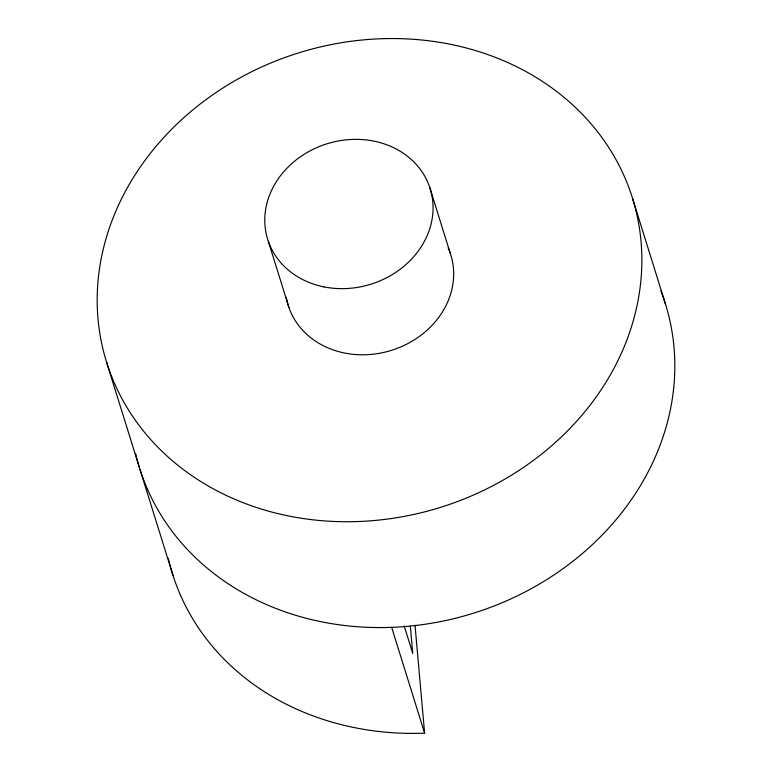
<?xml version="1.0" encoding="UTF-8"?>
<svg xmlns="http://www.w3.org/2000/svg" width="772" height="772" viewBox="0 0 772 772"><rect width="100%" height="100%" fill="white"/><g stroke="black" fill="none" stroke-linecap="round" stroke-linejoin="round"><path stroke-width="1.16" d="M632.644 198.694A275.45 238.065 -17.3 0 1 298.803 517.848A275.45 238.065 -17.3 0 1 177.106 123.887A275.45 238.065 -17.3 0 1 632.644 198.694L665.609 304.515M429.502 186.65L450.105 252.791M404.19 625.938L412.75 653.421L410.308 625.938M391.655 627.346L424.619 733.178A275.45 238.065 -17.3 0 1 168.296 558.243M268.328 241.346L288.931 307.488M106.401 361.595L139.356 467.417M140.079 469.733L173.044 575.555M415.018 625.252L424.619 733.178M660.88 290.919A275.45 238.065 -17.3 0 1 472.773 613.422A275.45 238.065 -17.3 0 1 135.602 453.579M448.175 247.908A85.113 73.562 -17.3 0 1 390.864 350.536A85.113 73.562 -17.3 0 1 286.296 297.326M323.815 286.856A85.113 73.562 -17.3 0 0 431.027 191.678A85.113 73.562 -17.3 0 0 291.903 163.471A85.113 73.562 -17.3 0 0 323.815 286.856"/></g></svg>
